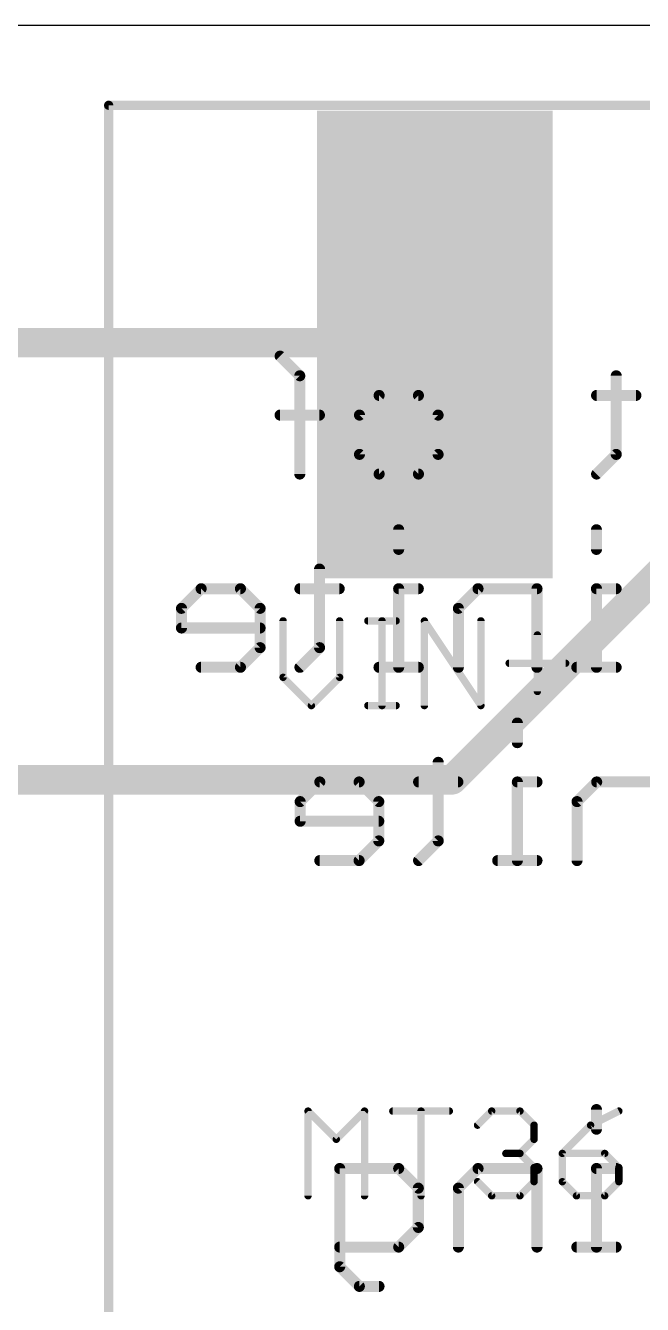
# Model space of a CAD drawing. Extents: x -2 to 100, y 0 to 40.
# Drawn here: x 70.35 to 78.86, y 22.35 to 40 of the extents above; entities that cross this region are included whole.
import ezdxf

# ---------------------------------------------------------------- set-up
doc = ezdxf.new("R2010")
doc.units = 0
for name, color, linetype in [('1', 14, 'CONTINUOUS'), ('20', 178, 'CONTINUOUS'), ('21', 250, 'CONTINUOUS'), ('25', 250, 'CONTINUOUS'), ('26', 250, 'CONTINUOUS')]:
    doc.layers.add(name, color=color, linetype=linetype)

# ---------------------------------------------------------------- blocks, each defined once
blk = doc.blocks.new('RECT')
blk.add_solid([(-0.5, -0.5), (0.5, -0.5), (-0.5, 0.5), (0.5, 0.5)])

msp = doc.modelspace()

# ---------------------------------------------------------------- linework, layer by layer
at = {"layer": '1', "const_width": 0.4064}
for points in [[(69.469, 35.6235), (75.946, 35.6235)], [(75.946, 35.6235), (76, 35.6)], [(76.238, 29.591), (82.207, 35.56)], [(68.072, 29.591), (76.238, 29.591)]]:
    msp.add_lwpolyline(points, dxfattribs=at)
at = {"layer": '1', "const_width": 0.2032}
for points in [[(75.9865, 35.7167, 1), (75.9055, 35.5303)], [(75.946, 35.5219, 1), (75.946, 35.7251)], [(75.9595, 35.5068, 1), (76.0405, 35.6932)], [(76.1662, 29.6628, 1), (76.3098, 29.5192)], [(76.238, 29.4894, 1), (76.238, 29.6926)]]:
    msp.add_lwpolyline(points, format="xyb", dxfattribs=at)
at = {"layer": '20'}
msp.add_line((90, 40), (54, 40), dxfattribs=at)
at = {"layer": '21', "const_width": 0.0635}
for points in [[(71.5, 38.9318, 1), (71.5, 38.8682)], [(71.5318, 38.9, 1), (71.4682, 38.9)]]:
    msp.add_lwpolyline(points, format="xyb", dxfattribs=at)
at = {"layer": '21', "const_width": 0.127}
for points in [[(88.9, 38.9), (71.5, 38.9)], [(71.5, 38.9), (71.5, 1.5)]]:
    msp.add_lwpolyline(points, dxfattribs=at)
at = {"layer": '25', "const_width": 0.1016}
for points in [[(73.9069, 31.7852), (73.9069, 31.0056)], [(74.6865, 31.0056), (74.6865, 31.7852)], [(75.0763, 31.7852), (75.4661, 31.7852)], [(75.2712, 30.6158), (75.2712, 31.7852)], [(75.8559, 30.6158), (75.8559, 31.7852)], [(75.8559, 31.7852), (76.6355, 30.6158)], [(76.6355, 30.6158), (76.6355, 31.7852)], [(77.4151, 31.5903), (77.4151, 30.8107)], [(77.0253, 31.2005), (77.8049, 31.2005)], [(73.9069, 31.0056), (74.2967, 30.6158)], [(74.2967, 30.6158), (74.6865, 31.0056)], [(75.0763, 30.6158), (75.4661, 30.6158)], [(74.2508, 23.8508), (74.2508, 25.0202)], [(74.2508, 25.0202), (74.6406, 24.6304)], [(74.6406, 24.6304), (75.0304, 25.0202)], [(75.0304, 25.0202), (75.0304, 23.8508)], [(75.4202, 25.0202), (76.1998, 25.0202)], [(75.81, 23.8508), (75.81, 25.0202)], [(76.5896, 24.8253), (76.7845, 25.0202)], [(76.7845, 25.0202), (77.1743, 25.0202)], [(77.1743, 25.0202), (77.3692, 24.8253)], [(78.5386, 25.0202), (78.1488, 24.8253)], [(77.3692, 24.8253), (77.3692, 24.6304)], [(78.1488, 24.8253), (77.759, 24.4355)], [(77.3692, 24.6304), (77.1743, 24.4355)], [(77.1743, 24.4355), (76.9794, 24.4355)], [(77.1743, 24.4355), (77.3692, 24.2406)], [(77.759, 24.4355), (77.759, 24.0457)], [(78.3437, 24.4355), (77.759, 24.4355)], [(78.5386, 24.2406), (78.3437, 24.4355)], [(77.3692, 24.2406), (77.3692, 24.0457)], [(78.5386, 24.0457), (78.5386, 24.2406)], [(76.7845, 23.8508), (76.5896, 24.0457)], [(77.3692, 24.0457), (77.1743, 23.8508)], [(77.759, 24.0457), (77.9539, 23.8508)], [(78.3437, 23.8508), (78.5386, 24.0457)], [(77.1743, 23.8508), (76.7845, 23.8508)], [(77.9539, 23.8508), (78.3437, 23.8508)]]:
    msp.add_lwpolyline(points, dxfattribs=at)
at = {"layer": '25', "const_width": 0.0508}
for points in [[(73.9323, 31.7852, 1), (73.8815, 31.7852)], [(74.7119, 31.7852, 1), (74.6611, 31.7852)], [(75.0763, 31.8106, 1), (75.0763, 31.7598)], [(75.2966, 31.7852, 1), (75.2458, 31.7852)], [(75.4661, 31.7598, 1), (75.4661, 31.8106)], [(75.8813, 31.7852, 1), (75.8305, 31.7852)], [(75.877, 31.7993, 1), (75.8348, 31.7711)], [(76.6609, 31.7852, 1), (76.6101, 31.7852)], [(77.4405, 31.5903, 1), (77.3897, 31.5903)], [(77.0253, 31.2259, 1), (77.0253, 31.1751)], [(77.8049, 31.1751, 1), (77.8049, 31.2259)], [(73.9249, 31.0236, 1), (73.8889, 30.9876)], [(73.8815, 31.0056, 1), (73.9323, 31.0056)], [(74.6611, 31.0056, 1), (74.7119, 31.0056)], [(74.7045, 30.9876, 1), (74.6685, 31.0236)], [(77.3897, 30.8107, 1), (77.4405, 30.8107)], [(74.2787, 30.6338, 1), (74.3147, 30.5978)], [(74.2787, 30.5978, 1), (74.3147, 30.6338)], [(75.0763, 30.6412, 1), (75.0763, 30.5904)], [(75.2458, 30.6158, 1), (75.2966, 30.6158)], [(75.4661, 30.5904, 1), (75.4661, 30.6412)], [(75.8305, 30.6158, 1), (75.8813, 30.6158)], [(76.6101, 30.6158, 1), (76.6609, 30.6158)], [(76.6144, 30.6017, 1), (76.6566, 30.6299)], [(74.2688, 25.0382, 1), (74.2328, 25.0022)], [(74.2762, 25.0202, 1), (74.2254, 25.0202)], [(75.0558, 25.0202, 1), (75.005, 25.0202)], [(75.0484, 25.0022, 1), (75.0124, 25.0382)], [(75.4202, 25.0456, 1), (75.4202, 24.9948)], [(75.8354, 25.0202, 1), (75.7846, 25.0202)], [(76.1998, 24.9948, 1), (76.1998, 25.0456)], [(76.7845, 25.0456, 1), (76.7845, 24.9948)], [(76.8025, 25.0022, 1), (76.7665, 25.0382)], [(77.1923, 25.0382, 1), (77.1563, 25.0022)], [(77.1743, 24.9948, 1), (77.1743, 25.0456)], [(78.5499, 24.9975, 1), (78.5272, 25.0429)], [(76.5716, 24.8433, 1), (76.6076, 24.8073)], [(77.3946, 24.8253, 1), (77.3438, 24.8253)], [(77.3512, 24.8073, 1), (77.3872, 24.8433)], [(78.1374, 24.848, 1), (78.1601, 24.8026)], [(78.1667, 24.8073, 1), (78.1308, 24.8433)], [(74.6226, 24.6484, 1), (74.6586, 24.6124)], [(74.6226, 24.6124, 1), (74.6586, 24.6484)], [(77.3438, 24.6304, 1), (77.3946, 24.6304)], [(77.3872, 24.6124, 1), (77.3512, 24.6484)], [(76.9794, 24.4609, 1), (76.9794, 24.4101)], [(77.1923, 24.4535, 1), (77.1563, 24.4175)], [(77.1563, 24.4535, 1), (77.1923, 24.4175)], [(77.1743, 24.4101, 1), (77.1743, 24.4609)], [(77.741, 24.4535, 1), (77.777, 24.4175)], [(77.7844, 24.4355, 1), (77.7336, 24.4355)], [(77.759, 24.4609, 1), (77.759, 24.4101)], [(78.3616, 24.4535, 1), (78.3257, 24.4175)], [(78.3437, 24.4101, 1), (78.3437, 24.4609)], [(77.3946, 24.2406, 1), (77.3438, 24.2406)], [(77.3512, 24.2226, 1), (77.3872, 24.2586)], [(78.564, 24.2406, 1), (78.5132, 24.2406)], [(78.5206, 24.2226, 1), (78.5565, 24.2586)], [(76.6076, 24.0637, 1), (76.5716, 24.0277)], [(77.3438, 24.0457, 1), (77.3946, 24.0457)], [(77.3872, 24.0277, 1), (77.3512, 24.0637)], [(77.777, 24.0637, 1), (77.741, 24.0277)], [(77.7336, 24.0457, 1), (77.7844, 24.0457)], [(78.5132, 24.0457, 1), (78.564, 24.0457)], [(78.5565, 24.0277, 1), (78.5206, 24.0637)], [(74.2254, 23.8508, 1), (74.2762, 23.8508)], [(75.005, 23.8508, 1), (75.0558, 23.8508)], [(75.7846, 23.8508, 1), (75.8354, 23.8508)], [(76.7845, 23.8762, 1), (76.7845, 23.8254)], [(76.7665, 23.8328, 1), (76.8025, 23.8688)], [(77.1563, 23.8688, 1), (77.1923, 23.8328)], [(77.1743, 23.8254, 1), (77.1743, 23.8762)], [(77.9539, 23.8762, 1), (77.9539, 23.8254)], [(77.9359, 23.8328, 1), (77.9718, 23.8688)], [(78.3257, 23.8688, 1), (78.3616, 23.8328)], [(78.3437, 23.8254, 1), (78.3437, 23.8762)]]:
    msp.add_lwpolyline(points, format="xyb", dxfattribs=at)
at = {"layer": '26', "const_width": 0.1524}
for points in [[(74.1368, 35.167), (73.8656, 35.4382)], [(74.1368, 33.8112), (74.1368, 35.167)], [(78.5026, 35.167), (78.5026, 34.0824)], [(74.9605, 34.6247), (75.2316, 34.8959)], [(75.2316, 34.8959), (75.774, 34.8959)], [(75.774, 34.8959), (76.0451, 34.6247)], [(78.7737, 34.8959), (78.2314, 34.8959)], [(74.408, 34.6247), (73.8656, 34.6247)], [(74.9605, 34.0824), (74.9605, 34.6247)], [(76.0451, 34.6247), (76.0451, 34.0824)], [(75.2316, 33.8112), (74.9605, 34.0824)], [(76.0451, 34.0824), (75.774, 33.8112)], [(78.5026, 34.0824), (78.2314, 33.8112)], [(75.774, 33.8112), (75.2316, 33.8112)], [(75.5011, 33.0424), (75.5011, 32.7712)], [(78.2297, 33.0424), (78.2297, 32.7712)], [(74.4097, 32.5), (74.4097, 31.4154)], [(72.7759, 32.2289), (72.5047, 31.9577)], [(73.3182, 32.2289), (72.7759, 32.2289)], [(73.5894, 31.9577), (73.3182, 32.2289)], [(74.6808, 32.2289), (74.1385, 32.2289)], [(75.7723, 32.2289), (75.5011, 32.2289)], [(75.5011, 32.2289), (75.5011, 31.1442)], [(76.5959, 32.2289), (76.3248, 31.9577)], [(77.4094, 32.2289), (76.5959, 32.2289)], [(77.4094, 31.1442), (77.4094, 32.2289)], [(78.5009, 32.2289), (78.2297, 32.2289)], [(78.2297, 32.2289), (78.2297, 31.1442)], [(72.5047, 31.9577), (72.5047, 31.6865)], [(73.5894, 31.4154), (73.5894, 31.9577)], [(76.3248, 31.9577), (76.3248, 31.1442)], [(72.5047, 31.6865), (73.5894, 31.6865)], [(73.3182, 31.1442), (73.5894, 31.4154)], [(74.4097, 31.4154), (74.1385, 31.1442)], [(72.7759, 31.1442), (73.3182, 31.1442)], [(75.7723, 31.1442), (75.2299, 31.1442)], [(78.5009, 31.1442), (77.9585, 31.1442)], [(77.1383, 30.3754), (77.1383, 30.1042)], [(76.0468, 29.833), (76.0468, 28.7484)], [(74.4131, 29.5619), (74.1419, 29.2907)], [(74.9554, 29.5619), (74.4131, 29.5619)], [(75.2266, 29.2907), (74.9554, 29.5619)], [(76.318, 29.5619), (75.7757, 29.5619)], [(77.4094, 29.5619), (77.1383, 29.5619)], [(77.1383, 29.5619), (77.1383, 28.4772)], [(78.2331, 29.5619), (77.9619, 29.2907)], [(79.0466, 29.5619), (78.2331, 29.5619)], [(74.1419, 29.2907), (74.1419, 29.0195)], [(75.2266, 28.7484), (75.2266, 29.2907)], [(77.9619, 29.2907), (77.9619, 28.4772)], [(74.1419, 29.0195), (75.2266, 29.0195)], [(74.9554, 28.4772), (75.2266, 28.7484)], [(76.0468, 28.7484), (75.7757, 28.4772)], [(74.4131, 28.4772), (74.9554, 28.4772)], [(77.4094, 28.4772), (76.8671, 28.4772)], [(78.2297, 25.0414), (78.2297, 24.7702)], [(74.6876, 22.872), (74.6876, 24.2279)], [(74.6876, 24.2279), (75.5011, 24.2279)], [(75.5011, 24.2279), (75.7723, 23.9567)], [(76.5959, 24.2279), (76.3248, 23.9567)], [(77.4094, 24.2279), (76.5959, 24.2279)], [(77.4094, 23.1432), (77.4094, 24.2279)], [(78.5009, 24.2279), (78.2297, 24.2279)], [(78.2297, 24.2279), (78.2297, 23.1432)], [(75.7723, 23.9567), (75.7723, 23.4144)], [(76.3248, 23.9567), (76.3248, 23.1432)], [(75.7723, 23.4144), (75.5011, 23.1432)], [(75.5011, 23.1432), (74.6876, 23.1432)], [(78.5009, 23.1432), (77.9585, 23.1432)], [(74.9588, 22.6009), (74.6876, 22.872)], [(75.2299, 22.6009), (74.9588, 22.6009)]]:
    msp.add_lwpolyline(points, dxfattribs=at)
at = {"layer": '26', "const_width": 0.0762}
for points in [[(73.8926, 35.4651, 1), (73.8387, 35.4112)], [(74.1749, 35.167, 1), (74.0987, 35.167)], [(74.1099, 35.1401, 1), (74.1637, 35.194)], [(78.5407, 35.167, 1), (78.4645, 35.167)], [(75.2316, 34.934, 1), (75.2316, 34.8578)], [(75.2586, 34.8689, 1), (75.2047, 34.9228)], [(75.8009, 34.9228, 1), (75.747, 34.8689)], [(75.774, 34.8578, 1), (75.774, 34.934)], [(78.2314, 34.934, 1), (78.2314, 34.8578)], [(78.7737, 34.8578, 1), (78.7737, 34.934)], [(73.8656, 34.6628, 1), (73.8656, 34.5866)], [(74.408, 34.5866, 1), (74.408, 34.6628)], [(74.9986, 34.6247, 1), (74.9224, 34.6247)], [(74.9335, 34.6516, 1), (74.9874, 34.5978)], [(76.0832, 34.6247, 1), (76.007, 34.6247)], [(76.0182, 34.5978, 1), (76.0721, 34.6516)], [(74.9874, 34.1093, 1), (74.9335, 34.0554)], [(74.9224, 34.0824, 1), (74.9986, 34.0824)], [(76.007, 34.0824, 1), (76.0832, 34.0824)], [(76.0721, 34.0554, 1), (76.0182, 34.1093)], [(78.4645, 34.0824, 1), (78.5407, 34.0824)], [(78.5295, 34.0554, 1), (78.4756, 34.1093)], [(75.2316, 33.8493, 1), (75.2316, 33.7731)], [(75.774, 33.7731, 1), (75.774, 33.8493)], [(74.0987, 33.8112, 1), (74.1749, 33.8112)], [(75.2047, 33.7843, 1), (75.2586, 33.8381)], [(75.747, 33.8381, 1), (75.8009, 33.7843)], [(78.2045, 33.8381, 1), (78.2583, 33.7843)], [(75.5392, 33.0424, 1), (75.463, 33.0424)], [(78.2678, 33.0424, 1), (78.1916, 33.0424)], [(75.463, 32.7712, 1), (75.5392, 32.7712)], [(78.1916, 32.7712, 1), (78.2678, 32.7712)], [(74.4478, 32.5, 1), (74.3716, 32.5)], [(72.7759, 32.267, 1), (72.7759, 32.1908)], [(72.8028, 32.2019, 1), (72.749, 32.2558)], [(73.3452, 32.2558, 1), (73.2913, 32.2019)], [(73.3182, 32.1908, 1), (73.3182, 32.267)], [(74.1385, 32.267, 1), (74.1385, 32.1908)], [(74.6808, 32.1908, 1), (74.6808, 32.267)], [(75.5011, 32.267, 1), (75.5011, 32.1908)], [(75.5392, 32.2289, 1), (75.463, 32.2289)], [(75.7723, 32.1908, 1), (75.7723, 32.267)], [(76.5959, 32.267, 1), (76.5959, 32.1908)], [(76.6229, 32.2019, 1), (76.569, 32.2558)], [(77.4475, 32.2289, 1), (77.3713, 32.2289)], [(77.4094, 32.1908, 1), (77.4094, 32.267)], [(78.2297, 32.267, 1), (78.2297, 32.1908)], [(78.2678, 32.2289, 1), (78.1916, 32.2289)], [(78.5009, 32.1908, 1), (78.5009, 32.267)], [(72.5428, 31.9577, 1), (72.4666, 31.9577)], [(72.4778, 31.9846, 1), (72.5317, 31.9308)], [(73.6275, 31.9577, 1), (73.5513, 31.9577)], [(73.5625, 31.9308, 1), (73.6163, 31.9846)], [(76.3629, 31.9577, 1), (76.2867, 31.9577)], [(76.2978, 31.9846, 1), (76.3517, 31.9308)], [(72.5047, 31.7246, 1), (72.5047, 31.6484)], [(72.4666, 31.6865, 1), (72.5428, 31.6865)], [(73.5894, 31.6484, 1), (73.5894, 31.7246)], [(73.5513, 31.4154, 1), (73.6275, 31.4154)], [(73.6163, 31.3884, 1), (73.5625, 31.4423)], [(74.3716, 31.4154, 1), (74.4478, 31.4154)], [(74.4366, 31.3884, 1), (74.3827, 31.4423)], [(72.7759, 31.1823, 1), (72.7759, 31.1061)], [(73.2913, 31.1711, 1), (73.3452, 31.1173)], [(73.3182, 31.1061, 1), (73.3182, 31.1823)], [(74.1116, 31.1711, 1), (74.1654, 31.1173)], [(75.2299, 31.1823, 1), (75.2299, 31.1061)], [(75.463, 31.1442, 1), (75.5392, 31.1442)], [(75.7723, 31.1061, 1), (75.7723, 31.1823)], [(76.2867, 31.1442, 1), (76.3629, 31.1442)], [(77.3713, 31.1442, 1), (77.4475, 31.1442)], [(77.9585, 31.1823, 1), (77.9585, 31.1061)], [(78.1916, 31.1442, 1), (78.2678, 31.1442)], [(78.5009, 31.1061, 1), (78.5009, 31.1823)], [(77.1764, 30.3754, 1), (77.1002, 30.3754)], [(77.1002, 30.1042, 1), (77.1764, 30.1042)], [(76.0849, 29.833, 1), (76.0087, 29.833)], [(74.4131, 29.6, 1), (74.4131, 29.5238)], [(74.44, 29.5349, 1), (74.3861, 29.5888)], [(74.9823, 29.5888, 1), (74.9284, 29.5349)], [(74.9554, 29.5238, 1), (74.9554, 29.6)], [(75.7757, 29.6, 1), (75.7757, 29.5238)], [(76.318, 29.5238, 1), (76.318, 29.6)], [(77.1383, 29.6, 1), (77.1383, 29.5238)], [(77.1764, 29.5619, 1), (77.1002, 29.5619)], [(77.4094, 29.5238, 1), (77.4094, 29.6)], [(78.2331, 29.6, 1), (78.2331, 29.5238)], [(78.26, 29.5349, 1), (78.2061, 29.5888)], [(74.18, 29.2907, 1), (74.1038, 29.2907)], [(74.1149, 29.3176, 1), (74.1688, 29.2638)], [(75.2647, 29.2907, 1), (75.1885, 29.2907)], [(75.1996, 29.2638, 1), (75.2535, 29.3176)], [(78, 29.2907, 1), (77.9238, 29.2907)], [(77.935, 29.3176, 1), (77.9889, 29.2638)], [(74.1419, 29.0576, 1), (74.1419, 28.9814)], [(74.1038, 29.0195, 1), (74.18, 29.0195)], [(75.2266, 28.9814, 1), (75.2266, 29.0576)], [(75.1885, 28.7484, 1), (75.2647, 28.7484)], [(75.2535, 28.7214, 1), (75.1996, 28.7753)], [(76.0087, 28.7484, 1), (76.0849, 28.7484)], [(76.0738, 28.7214, 1), (76.0199, 28.7753)], [(74.4131, 28.5153, 1), (74.4131, 28.4391)], [(74.9284, 28.5041, 1), (74.9823, 28.4503)], [(74.9554, 28.4391, 1), (74.9554, 28.5153)], [(75.7487, 28.5041, 1), (75.8026, 28.4503)], [(76.8671, 28.5153, 1), (76.8671, 28.4391)], [(77.1002, 28.4772, 1), (77.1764, 28.4772)], [(77.4094, 28.4391, 1), (77.4094, 28.5153)], [(77.9238, 28.4772, 1), (78, 28.4772)], [(78.2678, 25.0414, 1), (78.1916, 25.0414)], [(78.1916, 24.7702, 1), (78.2678, 24.7702)], [(74.7257, 24.2279, 1), (74.6495, 24.2279)], [(74.6876, 24.266, 1), (74.6876, 24.1898)], [(75.528, 24.2548, 1), (75.4742, 24.2009)], [(75.5011, 24.1898, 1), (75.5011, 24.266)], [(76.5959, 24.266, 1), (76.5959, 24.1898)], [(76.6229, 24.2009, 1), (76.569, 24.2548)], [(77.4475, 24.2279, 1), (77.3713, 24.2279)], [(77.4094, 24.1898, 1), (77.4094, 24.266)], [(78.2297, 24.266, 1), (78.2297, 24.1898)], [(78.2678, 24.2279, 1), (78.1916, 24.2279)], [(78.5009, 24.1898, 1), (78.5009, 24.266)], [(75.8104, 23.9567, 1), (75.7342, 23.9567)], [(75.7453, 23.9298, 1), (75.7992, 23.9836)], [(76.3629, 23.9567, 1), (76.2867, 23.9567)], [(76.2978, 23.9836, 1), (76.3517, 23.9298)], [(75.7992, 23.3874, 1), (75.7453, 23.4413)], [(75.7342, 23.4144, 1), (75.8104, 23.4144)], [(74.6876, 23.1813, 1), (74.6876, 23.1051)], [(75.4742, 23.1701, 1), (75.528, 23.1163)], [(75.5011, 23.1051, 1), (75.5011, 23.1813)], [(76.2867, 23.1432, 1), (76.3629, 23.1432)], [(77.3713, 23.1432, 1), (77.4475, 23.1432)], [(77.9585, 23.1813, 1), (77.9585, 23.1051)], [(78.1916, 23.1432, 1), (78.2678, 23.1432)], [(78.5009, 23.1051, 1), (78.5009, 23.1813)], [(74.7146, 22.899, 1), (74.6607, 22.8451)], [(74.6495, 22.872, 1), (74.7257, 22.872)], [(74.9588, 22.639, 1), (74.9588, 22.5628)], [(74.9318, 22.5739, 1), (74.9857, 22.6278)], [(75.2299, 22.5628, 1), (75.2299, 22.639)]]:
    msp.add_lwpolyline(points, format="xyb", dxfattribs=at)

# ---------------------------------------------------------------- block references
at = {"layer": '1', "xscale": 6.4516, "yscale": 3.2512, "rotation": 90}
msp.add_blockref('RECT', (76, 35.6), dxfattribs=at)

doc.saveas('drawing.dxf')
